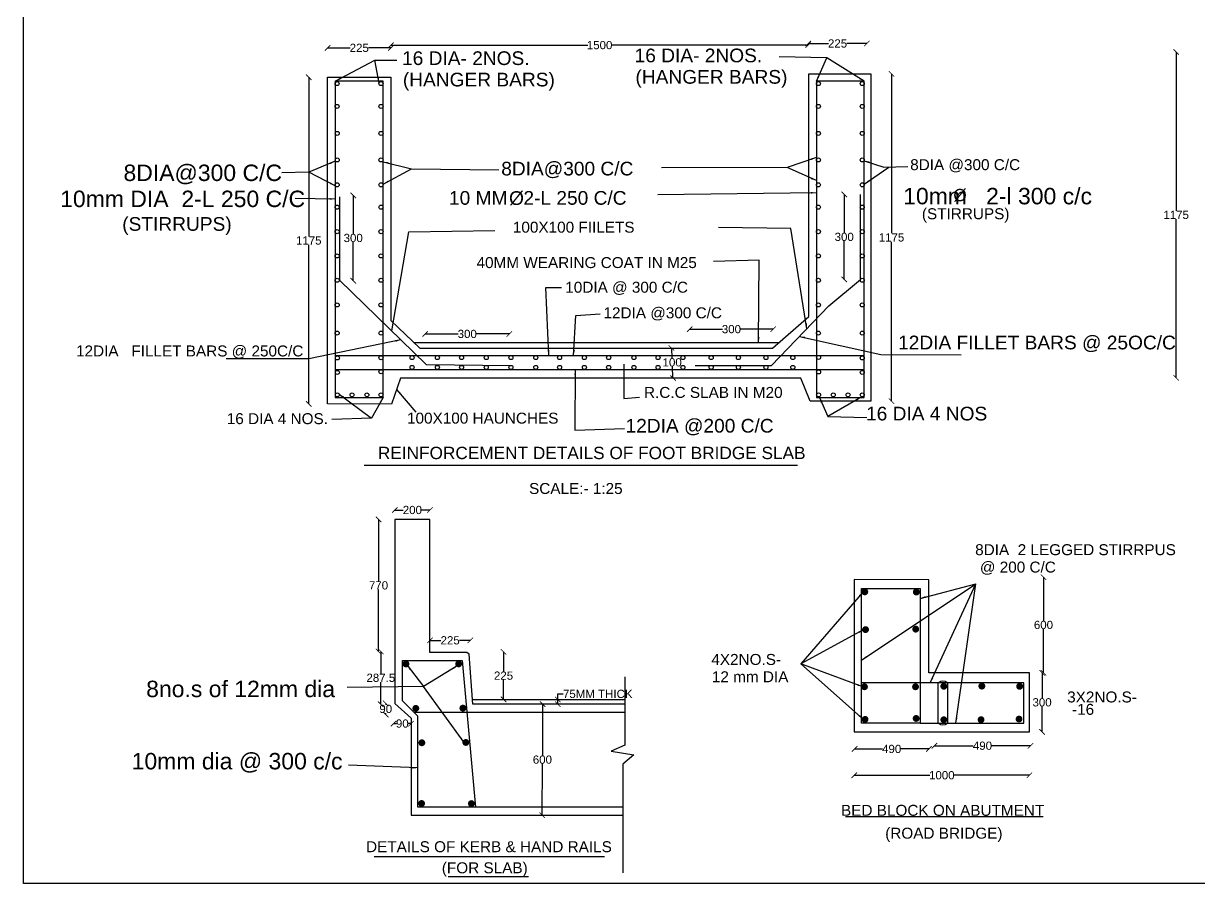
# Model space of a CAD drawing. Header units: millimetres. Extents: x -684 to 57229, y 11787 to 25017.
# Drawn here: x -684 to 7895, y 13326 to 19604 of the extents above; entities that cross this region are included whole.
import ezdxf

# ---------------------------------------------------------------- set-up
doc = ezdxf.new("R2010")
doc.units = ezdxf.units.MM
doc.header["$MEASUREMENT"] = 0
for name, color, linetype in [('DIMENSION', 7, 'Continuous'), ('DRAWING', 7, 'Continuous'), ('TEXT', 7, 'Continuous')]:
    doc.layers.add(name, color=color, linetype=linetype)
doc.styles.get("Standard").update_dxf_attribs({"font": 'arial.ttf'})
doc.dimstyles.get("Standard").update_dxf_attribs({"dimtxt": 60, "dimasz": 40, "dimexe": 0.18, "dimexo": 0.0625, "dimgap": 0.09, "dimtad": 0, "dimtih": 1, "dimtoh": 1, "dimdec": 0, "dimzin": 0, "dimdsep": 46, "dimtxsty": 'Standard', "dimblk": 'ARCHTICK', "dimcen": 0.05, "dimse1": 1, "dimse2": 1, "dimadec": 0, "dimazin": 0, "dimtfac": 1, "dimtdec": 0, "dimtofl": 0, "dimtmove": 0, "dimatfit": 3, "dimfxl": 1, "dimtolj": 1, "dimtzin": 0, "dimarcsym": 0})

# ---------------------------------------------------------------- blocks, each defined once
blk = doc.blocks.new('_ArchTick')
at = {"color": 0, "linetype": 'ByBlock', "const_width": 0.15}
blk.add_lwpolyline([(-0.5, -0.5), (0.5, 0.5)], dxfattribs=at)
blk = doc.blocks.new('*D22')
at = {"layer": 'Defpoints', "color": 0, "transparency": 16777216}
for p in [(1999, 19426.3), (1536, 19212), (1999, 19212)]:
    blk.add_point(p, dxfattribs=at)
at = {"layer": 'DIMENSION', "color": 0, "lineweight": -2, "transparency": 16777216}
for p, q in [((1536, 19426.3), (1700.4, 19426.3)), ((1999, 19426.3), (1834.6, 19426.3))]:
    blk.add_line(p, q, dxfattribs=at)
at = {"layer": 'DIMENSION', "color": 0, "lineweight": -2, "transparency": 16777216, "xscale": 40, "yscale": 40, "zscale": 40, "rotation": 180}
blk.add_blockref('_ArchTick', (1536, 19426.3), dxfattribs=at)
at = {"layer": 'DIMENSION', "color": 0, "lineweight": -2, "transparency": 16777216, "xscale": 40, "yscale": 40, "zscale": 40}
blk.add_blockref('_ArchTick', (1999, 19426.3), dxfattribs=at)
at = {"layer": 'DIMENSION', "color": 0, "transparency": 16777216, "insert": (1767.5, 19426.3), "char_height": 60, "attachment_point": 5}
blk.add_mtext('\\A1;225', dxfattribs=at)
blk = doc.blocks.new('*D23')
at = {"layer": 'Defpoints', "color": 0, "transparency": 16777216}
for p in [(1999, 19426.3), (5045.8, 19446.3), (5045.8, 19426.3)]:
    blk.add_point(p, dxfattribs=at)
at = {"layer": 'DIMENSION', "color": 0, "lineweight": -2, "transparency": 16777216}
for p, q in [((1999, 19446.3), (3435.7, 19446.3)), ((5045.8, 19446.3), (3609.2, 19446.3))]:
    blk.add_line(p, q, dxfattribs=at)
at = {"layer": 'DIMENSION', "color": 0, "lineweight": -2, "transparency": 16777216, "xscale": 40, "yscale": 40, "zscale": 40, "rotation": 180}
blk.add_blockref('_ArchTick', (1999, 19446.3), dxfattribs=at)
at = {"layer": 'DIMENSION', "color": 0, "lineweight": -2, "transparency": 16777216, "xscale": 40, "yscale": 40, "zscale": 40}
blk.add_blockref('_ArchTick', (5045.8, 19446.3), dxfattribs=at)
at = {"layer": 'DIMENSION', "color": 0, "transparency": 16777216, "insert": (3522.4, 19446.3), "char_height": 60, "attachment_point": 5}
blk.add_mtext('\\A1;1500', dxfattribs=at)
blk = doc.blocks.new('*D24')
at = {"layer": 'Defpoints', "color": 0, "transparency": 16777216}
for p in [(5045.8, 19446.3), (5473.4, 19458.3), (5473.4, 19446.3)]:
    blk.add_point(p, dxfattribs=at)
at = {"layer": 'DIMENSION', "color": 0, "lineweight": -2, "transparency": 16777216}
for p, q in [((5045.8, 19458.3), (5192.5, 19458.3)), ((5473.4, 19458.3), (5326.7, 19458.3))]:
    blk.add_line(p, q, dxfattribs=at)
at = {"layer": 'DIMENSION', "color": 0, "lineweight": -2, "transparency": 16777216, "xscale": 40, "yscale": 40, "zscale": 40, "rotation": 180}
blk.add_blockref('_ArchTick', (5045.8, 19458.3), dxfattribs=at)
at = {"layer": 'DIMENSION', "color": 0, "lineweight": -2, "transparency": 16777216, "xscale": 40, "yscale": 40, "zscale": 40}
blk.add_blockref('_ArchTick', (5473.4, 19458.3), dxfattribs=at)
at = {"layer": 'DIMENSION', "color": 0, "transparency": 16777216, "insert": (5259.6, 19458.3), "char_height": 60, "attachment_point": 5}
blk.add_mtext('\\A1;225', dxfattribs=at)
blk = doc.blocks.new('*D25')
at = {"layer": 'Defpoints', "color": 0, "transparency": 16777216}
for p in [(1398.7, 19212), (1536, 19212), (1536, 16827.3)]:
    blk.add_point(p, dxfattribs=at)
at = {"layer": 'DIMENSION', "color": 0, "lineweight": -2, "transparency": 16777216}
for p, q in [((1398.7, 19212), (1398.7, 18050.3)), ((1398.7, 16827.3), (1398.7, 17988.9))]:
    blk.add_line(p, q, dxfattribs=at)
at = {"layer": 'DIMENSION', "color": 0, "lineweight": -2, "transparency": 16777216, "xscale": 40, "yscale": 40, "zscale": 40}
for p, rotation in [((1398.7, 19212), 90), ((1398.7, 16827.3), 270)]:
    blk.add_blockref('_ArchTick', p, dxfattribs=dict(at, rotation=rotation))
at = {"layer": 'DIMENSION', "color": 0, "transparency": 16777216, "insert": (1398.7, 18019.6), "char_height": 60, "attachment_point": 5}
blk.add_mtext('\\A1;1175', dxfattribs=at)
blk = doc.blocks.new('*D26')
at = {"layer": 'Defpoints', "color": 0, "transparency": 16777216}
for p in [(1707.9, 18349.8), (1723.3, 18349.8), (1707.9, 17726.5)]:
    blk.add_point(p, dxfattribs=at)
at = {"layer": 'DIMENSION', "color": 0, "lineweight": -2, "transparency": 16777216}
for p, q in [((1723.3, 18349.8), (1723.3, 18068.9)), ((1723.3, 17726.5), (1723.3, 18007.4))]:
    blk.add_line(p, q, dxfattribs=at)
at = {"layer": 'DIMENSION', "color": 0, "lineweight": -2, "transparency": 16777216, "xscale": 40, "yscale": 40, "zscale": 40}
for p, rotation in [((1723.3, 18349.8), 90), ((1723.3, 17726.5), 270)]:
    blk.add_blockref('_ArchTick', p, dxfattribs=dict(at, rotation=rotation))
at = {"layer": 'DIMENSION', "color": 0, "transparency": 16777216, "insert": (1723.3, 18038.2), "char_height": 60, "attachment_point": 5}
blk.add_mtext('\\A1;300', dxfattribs=at)
blk = doc.blocks.new('*D27')
at = {"layer": 'Defpoints', "color": 0, "transparency": 16777216}
for p in [(2863.4, 17337.7), (2248.6, 17322.3), (2863.4, 17322.3)]:
    blk.add_point(p, dxfattribs=at)
at = {"layer": 'DIMENSION', "color": 0, "lineweight": -2, "transparency": 16777216}
for p, q in [((2248.6, 17337.7), (2489.7, 17337.7)), ((2863.4, 17337.7), (2622.2, 17337.7))]:
    blk.add_line(p, q, dxfattribs=at)
at = {"layer": 'DIMENSION', "color": 0, "lineweight": -2, "transparency": 16777216, "xscale": 40, "yscale": 40, "zscale": 40, "rotation": 180}
blk.add_blockref('_ArchTick', (2248.6, 17337.7), dxfattribs=at)
at = {"layer": 'DIMENSION', "color": 0, "lineweight": -2, "transparency": 16777216, "xscale": 40, "yscale": 40, "zscale": 40}
blk.add_blockref('_ArchTick', (2863.4, 17337.7), dxfattribs=at)
at = {"layer": 'DIMENSION', "color": 0, "transparency": 16777216, "insert": (2556, 17337.7), "char_height": 60, "attachment_point": 5}
blk.add_mtext('\\A1;300', dxfattribs=at)
blk = doc.blocks.new('*D28')
at = {"layer": 'Defpoints', "color": 0, "transparency": 16777216}
for p in [(4180.1, 17354.1), (4789.8, 17372.6), (4789.8, 17354.1)]:
    blk.add_point(p, dxfattribs=at)
at = {"layer": 'DIMENSION', "color": 0, "lineweight": -2, "transparency": 16777216}
for p, q in [((4180.1, 17372.6), (4418.7, 17372.6)), ((4789.8, 17372.6), (4551.2, 17372.6))]:
    blk.add_line(p, q, dxfattribs=at)
at = {"layer": 'DIMENSION', "color": 0, "lineweight": -2, "transparency": 16777216, "xscale": 40, "yscale": 40, "zscale": 40, "rotation": 180}
blk.add_blockref('_ArchTick', (4180.1, 17372.6), dxfattribs=at)
at = {"layer": 'DIMENSION', "color": 0, "lineweight": -2, "transparency": 16777216, "xscale": 40, "yscale": 40, "zscale": 40}
blk.add_blockref('_ArchTick', (4789.8, 17372.6), dxfattribs=at)
at = {"layer": 'DIMENSION', "color": 0, "transparency": 16777216, "insert": (4484.9, 17372.6), "char_height": 60, "attachment_point": 5}
blk.add_mtext('\\A1;300', dxfattribs=at)
blk = doc.blocks.new('*D29')
at = {"layer": 'Defpoints', "color": 0, "transparency": 16777216}
for p in [(4037.5, 17234.6), (4047.2, 17235.1), (4048.1, 17015.8)]:
    blk.add_point(p, dxfattribs=at)
at = {"layer": 'DIMENSION', "color": 0, "lineweight": -2, "transparency": 16777216}
for p, q in [((4047.2, 17235.1), (4050.8, 17160.8)), ((4057.7, 17016.3), (4053.7, 17099.3))]:
    blk.add_line(p, q, dxfattribs=at)
at = {"layer": 'DIMENSION', "color": 0, "lineweight": -2, "transparency": 16777216, "xscale": 40, "yscale": 40, "zscale": 40}
for p, rotation in [((4047.2, 17235.1), 92.76279113054633), ((4057.7, 17016.3), 272.7627911305464)]:
    blk.add_blockref('_ArchTick', p, dxfattribs=dict(at, rotation=rotation))
at = {"layer": 'DIMENSION', "color": 0, "transparency": 16777216, "insert": (4052.2, 17130.1), "char_height": 60, "attachment_point": 5}
blk.add_mtext('\\A1;100', dxfattribs=at)
blk = doc.blocks.new('*D30')
at = {"layer": 'Defpoints', "color": 0, "transparency": 16777216}
for p in [(5426.5, 18356.6), (5308.3, 17735.8), (5426.5, 17735.8)]:
    blk.add_point(p, dxfattribs=at)
at = {"layer": 'DIMENSION', "color": 0, "lineweight": -2, "transparency": 16777216}
for p, q in [((5308.3, 18356.6), (5308.3, 18076.9)), ((5308.3, 17735.8), (5308.3, 18015.5))]:
    blk.add_line(p, q, dxfattribs=at)
at = {"layer": 'DIMENSION', "color": 0, "lineweight": -2, "transparency": 16777216, "xscale": 40, "yscale": 40, "zscale": 40}
for p, rotation in [((5308.3, 18356.6), 90), ((5308.3, 17735.8), 270)]:
    blk.add_blockref('_ArchTick', p, dxfattribs=dict(at, rotation=rotation))
at = {"layer": 'DIMENSION', "color": 0, "transparency": 16777216, "insert": (5308.3, 18046.2), "char_height": 60, "attachment_point": 5}
blk.add_mtext('\\A1;300', dxfattribs=at)
blk = doc.blocks.new('*D31')
at = {"layer": 'Defpoints', "color": 0, "transparency": 16777216}
for p in [(5503.6, 19237.2), (5503.6, 16847.1), (5653.7, 16847.1)]:
    blk.add_point(p, dxfattribs=at)
at = {"layer": 'DIMENSION', "color": 0, "lineweight": -2, "transparency": 16777216}
for p, q in [((5653.7, 19237.2), (5653.7, 18072.8)), ((5653.7, 16847.1), (5653.7, 18011.4))]:
    blk.add_line(p, q, dxfattribs=at)
at = {"layer": 'DIMENSION', "color": 0, "lineweight": -2, "transparency": 16777216, "xscale": 40, "yscale": 40, "zscale": 40}
for p, rotation in [((5653.7, 19237.2), 90), ((5653.7, 16847.1), 270)]:
    blk.add_blockref('_ArchTick', p, dxfattribs=dict(at, rotation=rotation))
at = {"layer": 'DIMENSION', "color": 0, "transparency": 16777216, "insert": (5653.7, 18042.1), "char_height": 60, "attachment_point": 5}
blk.add_mtext('\\A1;1175', dxfattribs=at)
blk = doc.blocks.new('*D32')
at = {"layer": 'Defpoints', "color": 0, "transparency": 16777216}
for p in [(7931, 19396.2), (7731.9, 17017.3), (7931, 17017.3)]:
    blk.add_point(p, dxfattribs=at)
at = {"layer": 'DIMENSION', "color": 0, "lineweight": -2, "transparency": 16777216}
for p, q in [((7731.9, 19396.2), (7731.9, 18237.5)), ((7731.9, 17017.3), (7731.9, 18176))]:
    blk.add_line(p, q, dxfattribs=at)
at = {"layer": 'DIMENSION', "color": 0, "lineweight": -2, "transparency": 16777216, "xscale": 40, "yscale": 40, "zscale": 40}
for p, rotation in [((7731.9, 19396.2), 90), ((7731.9, 17017.3), 270)]:
    blk.add_blockref('_ArchTick', p, dxfattribs=dict(at, rotation=rotation))
at = {"layer": 'DIMENSION', "color": 0, "transparency": 16777216, "insert": (7731.9, 18206.8), "char_height": 60, "attachment_point": 5}
blk.add_mtext('\\A1;1175', dxfattribs=at)
blk = doc.blocks.new('*D37')
at = {"layer": 'Defpoints', "color": 0, "transparency": 16777216}
for p in [(5381.3, 14431.8), (6660.6, 14431.8), (6660.6, 14115.7)]:
    blk.add_point(p, dxfattribs=at)
at = {"layer": 'DIMENSION', "color": 0, "lineweight": -2, "transparency": 16777216}
for p, q in [((5381.3, 14115.7), (5934.2, 14115.7)), ((6660.6, 14115.7), (6107.7, 14115.7))]:
    blk.add_line(p, q, dxfattribs=at)
at = {"layer": 'DIMENSION', "color": 0, "lineweight": -2, "transparency": 16777216, "xscale": 40, "yscale": 40, "zscale": 40, "rotation": 180}
blk.add_blockref('_ArchTick', (5381.3, 14115.7), dxfattribs=at)
at = {"layer": 'DIMENSION', "color": 0, "lineweight": -2, "transparency": 16777216, "xscale": 40, "yscale": 40, "zscale": 40}
blk.add_blockref('_ArchTick', (6660.6, 14115.7), dxfattribs=at)
at = {"layer": 'DIMENSION', "color": 0, "transparency": 16777216, "insert": (6021, 14115.7), "char_height": 60, "attachment_point": 5}
blk.add_mtext('\\A1;1000', dxfattribs=at)
blk = doc.blocks.new('*D38')
at = {"layer": 'Defpoints', "color": 0, "transparency": 16777216}
for p in [(5383.4, 14304.4), (5926.5, 14307.8), (5926.5, 14304.4)]:
    blk.add_point(p, dxfattribs=at)
at = {"layer": 'DIMENSION', "color": 0, "lineweight": -2, "transparency": 16777216}
for p, q in [((5383.4, 14307.8), (5587.4, 14307.8)), ((5926.5, 14307.8), (5722.4, 14307.8))]:
    blk.add_line(p, q, dxfattribs=at)
at = {"layer": 'DIMENSION', "color": 0, "lineweight": -2, "transparency": 16777216, "xscale": 40, "yscale": 40, "zscale": 40, "rotation": 180}
blk.add_blockref('_ArchTick', (5383.4, 14307.8), dxfattribs=at)
at = {"layer": 'DIMENSION', "color": 0, "lineweight": -2, "transparency": 16777216, "xscale": 40, "yscale": 40, "zscale": 40}
blk.add_blockref('_ArchTick', (5926.5, 14307.8), dxfattribs=at)
at = {"layer": 'DIMENSION', "color": 0, "transparency": 16777216, "insert": (5654.9, 14307.8), "char_height": 60, "attachment_point": 5}
blk.add_mtext('\\A1;490', dxfattribs=at)
blk = doc.blocks.new('*D39')
at = {"layer": 'Defpoints', "color": 0, "transparency": 16777216}
for p in [(6668.6, 14331.3), (5967, 14294.3), (6668.6, 14294.3)]:
    blk.add_point(p, dxfattribs=at)
at = {"layer": 'DIMENSION', "color": 0, "lineweight": -2, "transparency": 16777216}
for p, q in [((5967, 14331.3), (6250.3, 14331.3)), ((6668.6, 14331.3), (6385.3, 14331.3))]:
    blk.add_line(p, q, dxfattribs=at)
at = {"layer": 'DIMENSION', "color": 0, "lineweight": -2, "transparency": 16777216, "xscale": 40, "yscale": 40, "zscale": 40, "rotation": 180}
blk.add_blockref('_ArchTick', (5967, 14331.3), dxfattribs=at)
at = {"layer": 'DIMENSION', "color": 0, "lineweight": -2, "transparency": 16777216, "xscale": 40, "yscale": 40, "zscale": 40}
blk.add_blockref('_ArchTick', (6668.6, 14331.3), dxfattribs=at)
at = {"layer": 'DIMENSION', "color": 0, "transparency": 16777216, "insert": (6317.8, 14331.3), "char_height": 60, "attachment_point": 5}
blk.add_mtext('\\A1;490', dxfattribs=at)
blk = doc.blocks.new('*D40')
at = {"layer": 'Defpoints', "color": 0, "transparency": 16777216}
for p in [(6660.6, 14864), (6753, 14864), (6660.6, 14431.8)]:
    blk.add_point(p, dxfattribs=at)
at = {"layer": 'DIMENSION', "color": 0, "lineweight": -2, "transparency": 16777216}
for p, q in [((6753, 14864), (6753, 14678.6)), ((6753, 14431.8), (6753, 14617.2))]:
    blk.add_line(p, q, dxfattribs=at)
at = {"layer": 'DIMENSION', "color": 0, "lineweight": -2, "transparency": 16777216, "xscale": 40, "yscale": 40, "zscale": 40}
for p, rotation in [((6753, 14864), 90), ((6753, 14431.8), 270)]:
    blk.add_blockref('_ArchTick', p, dxfattribs=dict(at, rotation=rotation))
at = {"layer": 'DIMENSION', "color": 0, "transparency": 16777216, "insert": (6753, 14647.9), "char_height": 60, "attachment_point": 5}
blk.add_mtext('\\A1;300', dxfattribs=at)
blk = doc.blocks.new('*D41')
at = {"layer": 'Defpoints', "color": 0, "transparency": 16777216}
for p in [(6753, 15562.1), (6763.1, 15562.1), (6753, 14864)]:
    blk.add_point(p, dxfattribs=at)
at = {"layer": 'DIMENSION', "color": 0, "lineweight": -2, "transparency": 16777216}
for p, q in [((6763.1, 15562.1), (6763.1, 15243.8)), ((6763.1, 14864), (6763.1, 15182.3))]:
    blk.add_line(p, q, dxfattribs=at)
at = {"layer": 'DIMENSION', "color": 0, "lineweight": -2, "transparency": 16777216, "xscale": 40, "yscale": 40, "zscale": 40}
for p, rotation in [((6763.1, 15562.1), 90), ((6763.1, 14864), 270)]:
    blk.add_blockref('_ArchTick', p, dxfattribs=dict(at, rotation=rotation))
at = {"layer": 'DIMENSION', "color": 0, "transparency": 16777216, "insert": (6763.1, 15213), "char_height": 60, "attachment_point": 5}
blk.add_mtext('\\A1;600', dxfattribs=at)
blk = doc.blocks.new('*D42')
at = {"layer": 'Defpoints', "color": 0, "transparency": 16777216}
for p in [(3091.5, 14634.7), (3106.5, 14634.6), (3088, 13824.9)]:
    blk.add_point(p, dxfattribs=at)
at = {"layer": 'DIMENSION', "color": 0, "lineweight": -2, "transparency": 16777216}
for p, q in [((3106.5, 14634.6), (3104.9, 14260.4)), ((3103, 13824.9), (3104.6, 14199))]:
    blk.add_line(p, q, dxfattribs=at)
at = {"layer": 'DIMENSION', "color": 0, "lineweight": -2, "transparency": 16777216, "xscale": 40, "yscale": 40, "zscale": 40}
for p, rotation in [((3106.5, 14634.6), 89.75326022151773), ((3103, 13824.9), 269.7532602215177)]:
    blk.add_blockref('_ArchTick', p, dxfattribs=dict(at, rotation=rotation))
at = {"layer": 'DIMENSION', "color": 0, "transparency": 16777216, "insert": (3104.8, 14229.7), "char_height": 60, "attachment_point": 5}
blk.add_mtext('\\A1;600', dxfattribs=at)
blk = doc.blocks.new('*D43')
at = {"layer": 'Defpoints', "color": 0, "transparency": 16777216}
for p in [(3182.2, 14669.3), (3182.2, 14634.7), (3217, 14669.3)]:
    blk.add_point(p, dxfattribs=at)
at = {"layer": 'DIMENSION', "color": 0, "lineweight": -2, "transparency": 16777216}
for p, q in [((3217, 14669.3), (3217, 14709.3)), ((3217, 14709.3), (3257, 14709.3)), ((3217, 14634.7), (3217, 14669.3))]:
    blk.add_line(p, q, dxfattribs=at)
at = {"layer": 'DIMENSION', "color": 0, "lineweight": -2, "transparency": 16777216, "xscale": 40, "yscale": 40, "zscale": 40}
for p, rotation in [((3217, 14669.3), 90), ((3217, 14634.7), 270)]:
    blk.add_blockref('_ArchTick', p, dxfattribs=dict(at, rotation=rotation))
at = {"layer": 'DIMENSION', "color": 0, "transparency": 16777216, "insert": (3508.9, 14709.3), "char_height": 60, "attachment_point": 5}
blk.add_mtext('\\A1;75MM THICK', dxfattribs=at)
blk = doc.blocks.new('*D44')
at = {"layer": 'Defpoints', "color": 0, "transparency": 16777216}
for p in [(2821, 15016.4), (2827.8, 15016.4), (2827.8, 14669.3)]:
    blk.add_point(p, dxfattribs=at)
at = {"layer": 'DIMENSION', "color": 0, "lineweight": -2, "transparency": 16777216}
for p, q in [((2821, 15016.4), (2821, 14873.6)), ((2821, 14669.3), (2821, 14812.1))]:
    blk.add_line(p, q, dxfattribs=at)
at = {"layer": 'DIMENSION', "color": 0, "lineweight": -2, "transparency": 16777216, "xscale": 40, "yscale": 40, "zscale": 40}
for p, rotation in [((2821, 15016.4), 90), ((2821, 14669.3), 270)]:
    blk.add_blockref('_ArchTick', p, dxfattribs=dict(at, rotation=rotation))
at = {"layer": 'DIMENSION', "color": 0, "transparency": 16777216, "insert": (2821, 14842.8), "char_height": 60, "attachment_point": 5}
blk.add_mtext('\\A1;225', dxfattribs=at)
blk = doc.blocks.new('*D45')
at = {"layer": 'Defpoints', "color": 0, "transparency": 16777216}
for p in [(2283.4, 15100.7), (2579, 15100.7), (2579, 15100.7)]:
    blk.add_point(p, dxfattribs=at)
at = {"layer": 'DIMENSION', "color": 0, "lineweight": -2, "transparency": 16777216}
for p, q in [((2283.4, 15100.7), (2364.1, 15100.7)), ((2579, 15100.7), (2498.3, 15100.7))]:
    blk.add_line(p, q, dxfattribs=at)
at = {"layer": 'DIMENSION', "color": 0, "lineweight": -2, "transparency": 16777216, "xscale": 40, "yscale": 40, "zscale": 40, "rotation": 180}
blk.add_blockref('_ArchTick', (2283.4, 15100.7), dxfattribs=at)
at = {"layer": 'DIMENSION', "color": 0, "lineweight": -2, "transparency": 16777216, "xscale": 40, "yscale": 40, "zscale": 40}
blk.add_blockref('_ArchTick', (2579, 15100.7), dxfattribs=at)
at = {"layer": 'DIMENSION', "color": 0, "transparency": 16777216, "insert": (2431.2, 15100.7), "char_height": 60, "attachment_point": 5}
blk.add_mtext('\\A1;225', dxfattribs=at)
blk = doc.blocks.new('*D46')
at = {"layer": 'Defpoints', "color": 0, "transparency": 16777216}
for p in [(2283.4, 16052.2), (2027.5, 15983.7), (2283.4, 15983.7)]:
    blk.add_point(p, dxfattribs=at)
at = {"layer": 'DIMENSION', "color": 0, "lineweight": -2, "transparency": 16777216}
for p, q in [((2027.5, 16052.2), (2088.7, 16052.2)), ((2283.4, 16052.2), (2222.3, 16052.2))]:
    blk.add_line(p, q, dxfattribs=at)
at = {"layer": 'DIMENSION', "color": 0, "lineweight": -2, "transparency": 16777216, "xscale": 40, "yscale": 40, "zscale": 40, "rotation": 180}
blk.add_blockref('_ArchTick', (2027.5, 16052.2), dxfattribs=at)
at = {"layer": 'DIMENSION', "color": 0, "lineweight": -2, "transparency": 16777216, "xscale": 40, "yscale": 40, "zscale": 40}
blk.add_blockref('_ArchTick', (2283.4, 16052.2), dxfattribs=at)
at = {"layer": 'DIMENSION', "color": 0, "transparency": 16777216, "insert": (2155.5, 16052.2), "char_height": 60, "attachment_point": 5}
blk.add_mtext('\\A1;200', dxfattribs=at)
blk = doc.blocks.new('*D47')
at = {"layer": 'Defpoints', "color": 0, "transparency": 16777216}
for p in [(2027.5, 15983.7), (1908.1, 15019.8), (2027.5, 15019.8)]:
    blk.add_point(p, dxfattribs=at)
at = {"layer": 'DIMENSION', "color": 0, "lineweight": -2, "transparency": 16777216}
for p, q in [((1908.1, 15983.7), (1908.1, 15532.5)), ((1908.1, 15019.8), (1908.1, 15471))]:
    blk.add_line(p, q, dxfattribs=at)
at = {"layer": 'DIMENSION', "color": 0, "lineweight": -2, "transparency": 16777216, "xscale": 40, "yscale": 40, "zscale": 40}
for p, rotation in [((1908.1, 15983.7), 90), ((1908.1, 15019.8), 270)]:
    blk.add_blockref('_ArchTick', p, dxfattribs=dict(at, rotation=rotation))
at = {"layer": 'DIMENSION', "color": 0, "transparency": 16777216, "insert": (1908.1, 15501.8), "char_height": 60, "attachment_point": 5}
blk.add_mtext('\\A1;770', dxfattribs=at)
blk = doc.blocks.new('*D48')
at = {"layer": 'Defpoints', "color": 0, "transparency": 16777216}
for p in [(1908.1, 15019.8), (1908.1, 14634.2), (1925, 14634.2)]:
    blk.add_point(p, dxfattribs=at)
at = {"layer": 'DIMENSION', "color": 0, "lineweight": -2, "transparency": 16777216}
for p, q in [((1925, 15019.8), (1925, 14857.8)), ((1925, 14634.2), (1925, 14796.3))]:
    blk.add_line(p, q, dxfattribs=at)
at = {"layer": 'DIMENSION', "color": 0, "lineweight": -2, "transparency": 16777216, "xscale": 40, "yscale": 40, "zscale": 40}
for p, rotation in [((1925, 15019.8), 90), ((1925, 14634.2), 270)]:
    blk.add_blockref('_ArchTick', p, dxfattribs=dict(at, rotation=rotation))
at = {"layer": 'DIMENSION', "color": 0, "transparency": 16777216, "insert": (1925, 14827), "char_height": 60, "attachment_point": 5}
blk.add_mtext('\\A1;287.5', dxfattribs=at)
blk = doc.blocks.new('*D49')
at = {"layer": 'Defpoints', "color": 0, "transparency": 16777216}
for p in [(2027.5, 14640.7), (1960.8, 14559.1), (2027.5, 14559.1)]:
    blk.add_point(p, dxfattribs=at)
at = {"layer": 'DIMENSION', "color": 0, "lineweight": -2, "transparency": 16777216}
for p, q in [((1960.8, 14640.7), (1960.8, 14630.6)), ((1960.8, 14559.1), (1960.8, 14569.2))]:
    blk.add_line(p, q, dxfattribs=at)
at = {"layer": 'DIMENSION', "color": 0, "lineweight": -2, "transparency": 16777216, "xscale": 40, "yscale": 40, "zscale": 40}
for p, rotation in [((1960.8, 14640.7), 90), ((1960.8, 14559.1), 270)]:
    blk.add_blockref('_ArchTick', p, dxfattribs=dict(at, rotation=rotation))
at = {"layer": 'DIMENSION', "color": 0, "transparency": 16777216, "insert": (1960.8, 14599.9), "char_height": 60, "attachment_point": 5}
blk.add_mtext('\\A1;90', dxfattribs=at)
blk = doc.blocks.new('*D50')
at = {"layer": 'Defpoints', "color": 0, "transparency": 16777216}
for p in [(2018.1, 14532.6), (2145.5, 14532.6), (2018.1, 14493)]:
    blk.add_point(p, dxfattribs=at)
at = {"layer": 'DIMENSION', "color": 0, "lineweight": -2, "transparency": 16777216}
for p, q in [((2018.1, 14493), (2038.8, 14493)), ((2145.5, 14493), (2124.7, 14493))]:
    blk.add_line(p, q, dxfattribs=at)
at = {"layer": 'DIMENSION', "color": 0, "lineweight": -2, "transparency": 16777216, "xscale": 40, "yscale": 40, "zscale": 40, "rotation": 180}
blk.add_blockref('_ArchTick', (2018.1, 14493), dxfattribs=at)
at = {"layer": 'DIMENSION', "color": 0, "lineweight": -2, "transparency": 16777216, "xscale": 40, "yscale": 40, "zscale": 40}
blk.add_blockref('_ArchTick', (2145.5, 14493), dxfattribs=at)
at = {"layer": 'DIMENSION', "color": 0, "transparency": 16777216, "insert": (2081.8, 14493), "char_height": 60, "attachment_point": 5}
blk.add_mtext('\\A1;90', dxfattribs=at)

msp = doc.modelspace()

# ---------------------------------------------------------------- linework, layer by layer
at = {"layer": 'DRAWING'}
for points in [[(1536, 16827.3), (1536, 19212), (1999, 19212), (1999, 17435.8), (2209.7, 17234.6), (4785.9, 17234.6), (5049.8, 17465.8), (5049.8, 19237.2), (5503.6, 19237.2), (5503.6, 16847.1), (5059.3, 16847.1), (4992.1, 17015.8), (2068.7, 17015.8), (2003.9, 16826.3), (1536, 16827.3)], [(1623.6, 18338.1), (1623.6, 17731.6), (2256.4, 17115.7), (2875.3, 17108.2)], [(4220.9, 17108), (4778.3, 17108), (5196.3, 17542.6), (5426.5, 17735.8), (5426.5, 18356.6)], [(2006, 17359.4), (2128.9, 18083.5), (2758.6, 18092.7)], [(2166, 17276.4), (4833.6, 17276.4)], [(1591.8, 17179.9), (5455.2, 17179.9)], [(1591.8, 17078), (5455.2, 17078)], [(3705.9, 14634.7), (2596.5, 14634.7), (2571.2, 14998.9), (2553.9, 15011.5), (2283.4, 15011.5), (2283.4, 15983.7), (2027.5, 15983.7), (2027.5, 14640.7), (2145.5, 14532.6), (2145.5, 13824.9), (3692.8, 13824.9)], [(3692.8, 13883.8), (2195.4, 13883.8), (2195.4, 14547.8), (2083.1, 14659.9), (2083.1, 14954), (2517.9, 14954), (2616.1, 13883.8)], [(3705.9, 14834.2), (3705.9, 14336.5), (3607.6, 14290.6), (3771.5, 14264.4), (3692.8, 14195.6), (3692.8, 13403.1)], [(5862.4, 14496.2), (6620.3, 14496.2), (6620.3, 14791.5), (5435.1, 14791.5)], [(5993.7, 14496.2), (5993.7, 14791.5)], [(6065.5, 14496.2), (6065.5, 14791.5)], [(2594.1, 14669.3), (3705.9, 14669.3)], [(2167.3, 14575.8), (3705.9, 14575.8)]]:
    msp.add_lwpolyline(points, dxfattribs=at)
for points in [[(1591.8, 16873.8), (1941.8, 16873.8), (1941.8, 19182.7), (1591.8, 19182.7)], [(5105.2, 16873.8), (5455.2, 16873.8), (5455.2, 19182.7), (5105.2, 19182.7)], [(5381.3, 15545.7), (5381.3, 14431.8), (6660.6, 14431.8), (6660.6, 14864), (5926.9, 14864), (5926.9, 15543)], [(5435.1, 15478.6), (5862.4, 15478.6), (5862.4, 14496.2), (5435.1, 14496.2)]]:
    msp.add_lwpolyline(points, close=True, dxfattribs=at)
at = {"layer": 'DRAWING', "const_width": 25}
for points in [[(5445.9, 15454.8, 1), (5470.9, 15454.8, 1)], [(5822.3, 15453.6, 1), (5847.3, 15453.6, 1)], [(5451.6, 15179.1, 1), (5476.6, 15179.1, 1)], [(5817.8, 15182.5, 1), (5842.8, 15182.5, 1)], [(2095.9, 14928.2, 1), (2120.9, 14928.2, 1)], [(2480.6, 14928.7, 1), (2505.6, 14928.7, 1)], [(5443.6, 14761.9, 1), (5468.6, 14761.9, 1)], [(5816.6, 14761.9, 1), (5841.6, 14761.9, 1)], [(6023.1, 14765.3, 1), (6048.1, 14765.3, 1)], [(6300.7, 14766.5, 1), (6325.7, 14766.5, 1)], [(6576.8, 14765.3, 1), (6601.8, 14765.3, 1)], [(2168.1, 14604.4, 1), (2193.1, 14604.4, 1)], [(2511.7, 14605.6, 1), (2536.7, 14605.6, 1)], [(5448.1, 14523.8, 1), (5473.1, 14523.8, 1)], [(5821.2, 14530.6, 1), (5846.2, 14530.6, 1)], [(6023.1, 14521.5, 1), (6048.1, 14521.5, 1)], [(6295, 14521.5, 1), (6320, 14521.5, 1)], [(6572.2, 14526.1, 1), (6597.2, 14526.1, 1)], [(2212.2, 14352.9, 1), (2237.2, 14352.9, 1)], [(2533.2, 14355.3, 1), (2558.2, 14355.3, 1)], [(2210.4, 13909.7, 1), (2235.4, 13909.7, 1)], [(2573.8, 13909, 1), (2598.8, 13909, 1)]]:
    msp.add_lwpolyline(points, format="xyb", close=True, dxfattribs=at)
at = {"layer": 'DRAWING'}
for centre in [(1606, 19165.7), (1926.4, 19165.7), (5119.5, 19165.7), (5439.8, 19165.7), (1606, 18999.4), (1926.4, 18999.4), (5119.5, 18999.4), (5439.8, 18999.4), (1606.7, 18802.1), (1926.4, 18802.1), (5120.2, 18802.1), (5439.8, 18802.1), (1606.7, 18607.9), (1926.4, 18607.9), (5120.2, 18607.9), (5439.8, 18607.9), (1606.3, 18426.6), (1926.4, 18426.6), (5119.7, 18426.6), (5439.8, 18426.6), (1606.3, 18263.5), (1926.4, 18263.5), (5119.7, 18263.5), (5439.8, 18263.5), (1606.3, 18084.6), (1926.4, 18084.6), (5119.7, 18084.6), (5439.8, 18084.6), (1606.3, 17907.1), (1926.4, 17907.1), (5119.7, 17907.1), (5439.8, 17907.1), (1606.3, 17729.7), (1926.4, 17729.7), (5119.7, 17729.7), (5439.8, 17729.7), (1606.3, 17549.4), (1926.4, 17549.4), (5119.7, 17549.4), (5439.8, 17549.4), (1606.3, 17343.8), (1926.4, 17343.8), (5119.7, 17343.8), (5439.8, 17343.8), (1608, 17162.5), (1926.4, 17164.5), (2153, 17165), (2337.9, 17165), (2514.6, 17165), (2695.1, 17165), (2875.3, 17165), (3056.5, 17165), (3230.2, 17165), (3411.4, 17165), (3588.5, 17165), (3772.7, 17165), (3949.4, 17165), (4130.6, 17165), (4337.1, 17165), (4535.7, 17165), (4736.9, 17165), (4933.2, 17165), (5121.5, 17166.3), (5439.8, 17162.5), (1926.4, 17062.2), (2153, 17093.6), (2337.9, 17093.6), (2514.6, 17093.6), (2695.1, 17093.6), (2875.3, 17093.6), (3056.5, 17093.6), (3230.2, 17093.6), (3411.4, 17093.6), (3588.5, 17093.6), (3772.7, 17093.6), (3949.4, 17093.6), (4130.6, 17093.6), (4337.1, 17093.6), (4535.7, 17093.6), (4736.9, 17093.6), (4933.2, 17093.6), (5121.5, 17060.5), (1608, 17056.7), (5439.8, 17056.7), (1608, 16892.9), (1714.9, 16892.9), (1823.1, 16892.9), (1926.4, 16892.9), (5121.5, 16892.9), (5228.4, 16892.9), (5336.5, 16892.9), (5439.8, 16892.9)]:
    msp.add_circle(centre, 14.7, dxfattribs=at)
for centre, start, end in [((6029.6, 14744.2), 52.7661, 127.2339), ((6029.6, 14543.5), 232.7661, 307.2339)]:
    msp.add_arc(centre, 59.4, start, end, dxfattribs=at)
at = {"layer": 'TEXT'}
for p, q in [((1802.9, 16378.8), (4968.4, 16378.8)), ((5318.1, 13814.3), (6761.7, 13814.3)), ((1876.9, 13522.4), (3558.3, 13522.4)), ((2417.8, 13376.2), (3002.3, 13376.2))]:
    msp.add_line(p, q, dxfattribs=at)
msp.add_lwpolyline([(17005.6, 13325.5), (-683.8, 13325.5), (-683.8, 23994.4), (17005.6, 23994.4)], close=True, dxfattribs=at)

# ---------------------------------------------------------------- texts
for s, height, p in [('16 DIA- 2NOS.', 100, (2079.9, 19301.2)), ('16 DIA- 2NOS.', 100, (3777.9, 19321.1)), ('(HANGER BARS)', 100, (2086, 19144.9)), ('(HANGER BARS)', 100, (3784.1, 19164.8)), ('8DIA @300 C/C', 80, (5790, 18533.6)), ('8DIA@300 C/C', 120, (46.1, 18454.3)), ('8DIA@300 C/C', 100, (2804.2, 18495)), ('10mm DIA  2-L 250 C/C', 120, (-416.2, 18264.1)), ('10 MM   2-L 250 C/C', 100, (2422.8, 18281.1)), ('10mm   2-l 300 c/c', 120, (5738.9, 18284.2)), ('(STIRRUPS)', 100, (37, 18090.8)), ('(STIRRUPS)', 80, (5875.4, 18175.4)), ('100X100 FIILETS', 80, (2889.2, 18077.2)), ('40MM WEARING COAT IN M25', 80, (2623.9, 17818.8)), ('10DIA @ 300 C/C', 80, (3271.7, 17638.9)), ('12DIA @300 C/C', 80, (3550.8, 17452)), ('12DIA FILLET BARS @ 25OC/C', 100, (5701.7, 17225.3)), ('12DIA   FILLET BARS @ 250C/C', 80, (-300.3, 17173.6)), ('R.C.C SLAB IN M20', 80, (3846.4, 16870.8)), ('16 DIA 4 NOS.', 80, (800.3, 16679.3)), ('100X100 HAUNCHES', 80, (2116.2, 16683)), ('16 DIA 4 NOS', 100, (5467.6, 16706.2)), ('12DIA @200 C/C', 100, (3711.7, 16617.5)), ('REINFORCEMENT DETAILS OF FOOT BRIDGE SLAB', 90, (1903.7, 16424)), ('SCALE:- 1:25', 80, (3007.3, 16169.5)), ('8DIA  2 LEGGED STIRRPUS', 80, (6264.4, 15722.7)), ('@ 200 C/C', 80, (6299.1, 15595.6)), ('4X2NO.S-', 80, (4338.2, 14921.3)), ('12 mm DIA', 80, (4342.1, 14794.8)), ('8no.s of 12mm dia', 120, (211.8, 14686.1)), ('3X2NO.S-', 80, (6936.1, 14647.3)), ('-16', 80, (6971.8, 14557)), ('10mm dia @ 300 c/c', 120, (105.9, 14158.7)), ('BED BLOCK ON ABUTMENT', 80, (5285, 13819.8)), ('(ROAD BRIDGE)', 80, (5607.6, 13652.8)), ('DETAILS OF KERB & HAND RAILS', 80, (1817.2, 13554.1)), ('(FOR SLAB)', 80, (2370.3, 13400.2))]:
    msp.add_text(s, height=height, dxfattribs=at).set_placement(p)
at = {"layer": 'TEXT', "width": 102.708, "attachment_point": 1}
for insert, char_height in [((2861.3, 18379.9), 100), ((6104.9, 18396.7), 90)]:
    msp.add_mtext('Ø', dxfattribs=dict(at, insert=insert, char_height=char_height))

# ---------------------------------------------------------------- dimensions: what is measured, and where the dimension line sits
at = {"layer": 'DIMENSION'}
for p1, p2, distance, text, picture, middle in [((1999, 19426.3), (5045.8, 19426.3), 20, '1500', '*D23', (3522.4, 19446.3)), ((5045.8, 19446.3), (5473.4, 19446.3), 12, '225', '*D24', (5259.6, 19458.3)), ((1536, 19212), (1999, 19212), 214.4, '225', '*D22', (1767.5, 19426.3)), ((7931, 19396.2), (7931, 17017.3), -199.2, '1175', '*D32', (7731.9, 18206.8)), ((1536, 16827.3), (1536, 19212), 137.3, '1175', '*D25', (1398.7, 18019.6)), ((5503.6, 19237.2), (5503.6, 16847.1), 150.1, '1175', '*D31', (5653.7, 18042.1)), ((1707.9, 17726.5), (1707.9, 18349.8), -15.4, '300', '*D26', (1723.3, 18038.2)), ((5426.5, 18356.6), (5426.5, 17735.8), -118.2, '300', '*D30', (5308.3, 18046.2)), ((2248.6, 17322.3), (2863.4, 17322.3), 15.4, '300', '*D27', (2556, 17337.7)), ((4180.1, 17354.1), (4789.8, 17354.1), 18.5, '300', '*D28', (4484.9, 17372.6)), ((2027.5, 15983.7), (2283.4, 15983.7), 68.5, '200', '*D46', (2155.5, 16052.2)), ((2027.5, 15983.7), (2027.5, 15019.8), -119.4, '770', '*D47', (1908.1, 15501.8)), ((6753, 14864), (6753, 15562.1), -10.1, '600', '*D41', (6763.1, 15213)), ((2283.4, 15100.7), (2579, 15100.7), 0, '225', '*D45', (2431.2, 15100.7)), ((1908.1, 15019.8), (1908.1, 14634.2), 16.8, '287.5', '*D48', (1925, 14827)), ((2827.8, 14669.3), (2827.8, 15016.4), 6.8, '225', '*D44', (2821, 14842.8)), ((6660.6, 14431.8), (6660.6, 14864), -92.4, '300', '*D40', (6753, 14647.9)), ((3182.2, 14634.7), (3182.2, 14669.3), -34.9, '75MM THICK', '*D43', (3508.9, 14709.3)), ((2027.5, 14640.7), (2027.5, 14559.1), -66.8, '90', '*D49', (1960.8, 14599.9)), ((3088, 13824.9), (3091.5, 14634.7), -15, '600', '*D42', (3104.8, 14229.7)), ((2145.5, 14532.6), (2018.1, 14532.6), 39.6, '90', '*D50', (2081.8, 14493)), ((5381.3, 14431.8), (6660.6, 14431.8), -316.1, '1000', '*D37', (6021, 14115.7)), ((5383.4, 14304.4), (5926.5, 14304.4), 3.4, '490', '*D38', (5654.9, 14307.8)), ((5967, 14294.3), (6668.6, 14294.3), 37.1, '490', '*D39', (6317.8, 14331.3))]:
    dim = msp.add_aligned_dim(p1=p1, p2=p2, distance=distance, text=text, dimstyle='Standard', dxfattribs=at)
    dim.commit()
    dim.dimension.update_dxf_attribs({"geometry": picture, "text_midpoint": middle})
dim = msp.add_linear_dim(base=(4047.2, 17235.1), p1=(4048.1, 17015.8), p2=(4037.5, 17234.6), angle=92.76279, text='100', dimstyle='Standard', dxfattribs=at)
dim.commit()
dim.dimension.update_dxf_attribs({"geometry": '*D29', "text_midpoint": (4052.2, 17130.1), "dimtype": 161})

# ---------------------------------------------------------------- leaders
at = {"layer": 'TEXT'}
for points in [[(1591.8, 19182.7), (1880.7, 19336), (2041.7, 19336)], [(1912.2, 19169.3), (1880.7, 19336)], [(5455.2, 19182.7), (5180.8, 19352.8), (4832.6, 19360)], [(5105.2, 19182.7), (5180.8, 19352.8)], [(5105.2, 18626.7), (4891.3, 18552.6), (3974.1, 18549.7)], [(1591.8, 18598.5), (1398.7, 18519.1), (1201.6, 18514.7)], [(1941.8, 18594.4), (2149.7, 18544.3), (2786, 18536.4)], [(1941.8, 18430.9), (2149.7, 18544.3)], [(5105.2, 18457.8), (4891.3, 18552.6)], [(5453.6, 18602.8), (5596.8, 18555.2), (5772.6, 18560.8)], [(5455.2, 18431.9), (5634.2, 18556.4)], [(1591.8, 18419.9), (1398.7, 18519.1)], [(5105.2, 18368.8), (3947.4, 18354)], [(1591.8, 18322.9), (1299.8, 18326.5)], [(5036, 17375.9), (4918.1, 18107.1), (4389.7, 18116)], [(4683.6, 17276.4), (4686.6, 17875.8), (4354.1, 17866.9)], [(3151.7, 17179.9), (3130.9, 17676.6), (3243.7, 17676.6)], [(3333, 17179.9), (3347.8, 17472.6), (3525.9, 17484.5)], [(2072.1, 17295.1), (1398.7, 17155.2), (794.7, 17155.2)], [(4981.7, 17319.5), (5575.4, 17188), (6161.9, 17184.6)], [(3344.3, 17078), (3342.3, 16636), (3704.4, 16648.1)], [(3700.4, 17116.3), (3700.4, 16867.1), (3813.1, 16875.1)], [(2040.4, 16933), (2181.7, 16766.9)], [(1941.8, 16873.8), (1856.8, 16722.8), (1567.8, 16713.7)], [(1621.4, 16898.9), (1856.8, 16722.8)], [(5127.5, 16873.8), (5188.5, 16734.2), (5472.5, 16728.2)], [(5435.9, 16878.8), (5188.5, 16734.2)], [(5445.9, 15454.8), (4992.7, 14929.2)], [(5435.1, 14956.6), (6269.5, 15512.2)], [(5862.4, 15407.4), (6269.5, 15512.2)], [(5936.6, 14791.5), (6269.5, 15512.2)], [(6123.6, 14496.2), (6269.5, 15512.2)], [(5451.6, 15179.1), (4992.7, 14929.2)], [(5448.1, 14523.8), (4992.7, 14929.2)], [(5443.6, 14761.9), (4992.7, 14929.2)], [(2487.9, 14917.4), (2237.6, 14763.8), (1679.9, 14756.9)], [(2116.4, 14918.5), (2237.6, 14763.8)], [(2533.2, 14355.3), (2237.6, 14763.8)], [(2195.4, 14169.2), (1690.2, 14189.7)]]:
    msp.add_leader(points, dimstyle='Standard', override={"dimgap": 0.09, "dimtad": 0}, dxfattribs=at)

doc.saveas('drawing.dxf')
